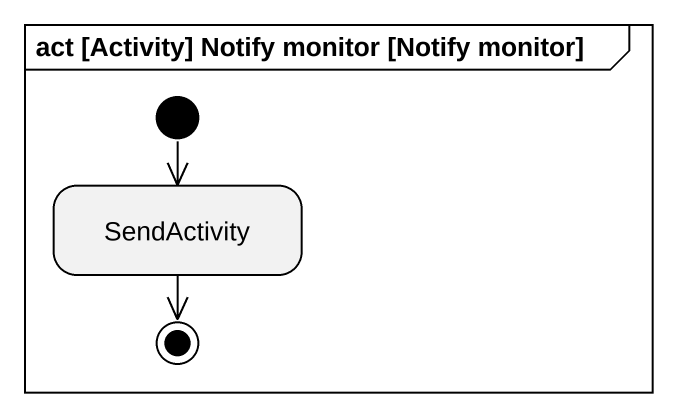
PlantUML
@startuml
mainframe act [Activity] Notify monitor [Notify monitor]
hide empty description
state SendActivity
[*] --> SendActivity
SendActivity --> [*]
@enduml
